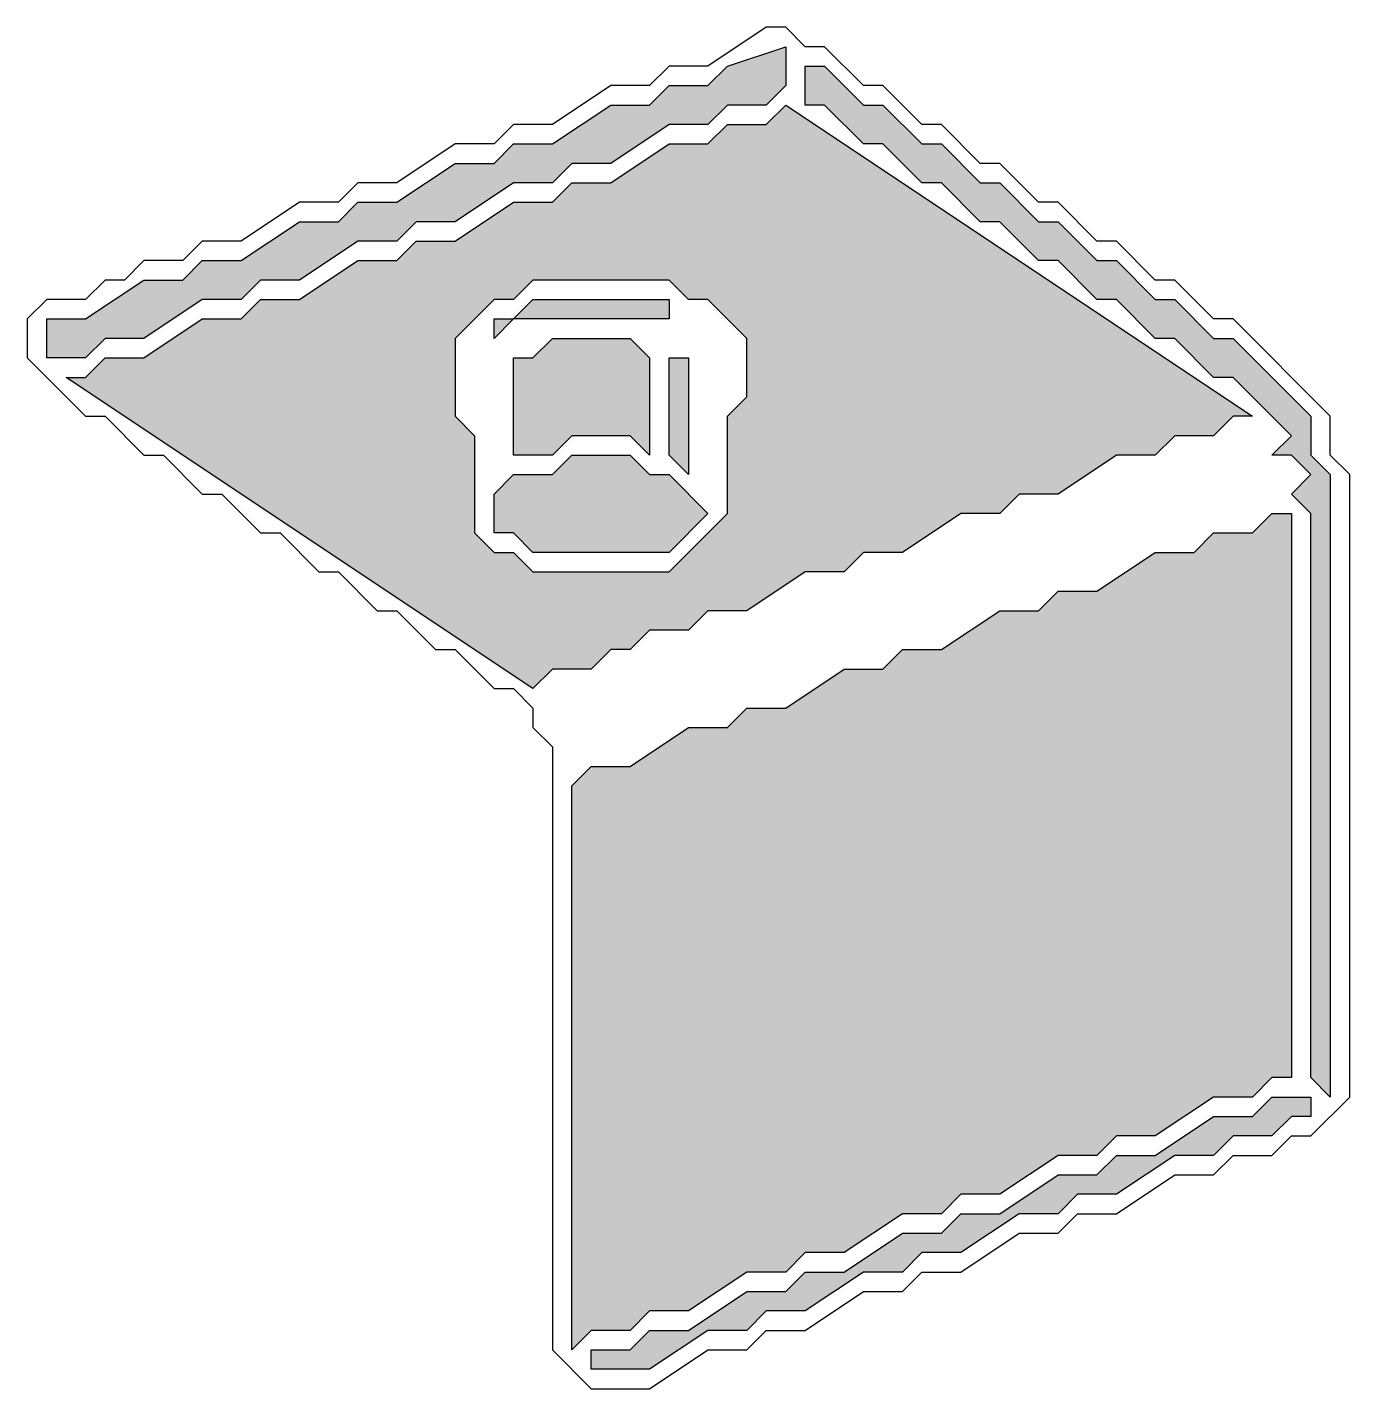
# Model space of a CAD drawing. Header units: millimetres. Extents: x 5 to 252589, y 5 to 415.
# Drawn here: x 12466.17 to 12471.83, y 332.58 to 338.42 of the extents above; entities that cross this region are included whole.
import ezdxf

# ---------------------------------------------------------------- set-up
doc = ezdxf.new("R2010")
doc.units = ezdxf.units.MM
doc.layers.add('HATCH', color=8, linetype='Continuous', lineweight=9)
doc.layers.add('OUTLINE', color=7, linetype='Continuous', lineweight=25)

msp = doc.modelspace()

# ---------------------------------------------------------------- hatches: boundary and pattern name
at = {"layer": 'HATCH', "true_color": 0x46858f}
for points in [[(12466.25, 337), (12466.25, 337.16667), (12466.41667, 337.16667), (12466.66667, 337.33333), (12466.83333, 337.33333), (12466.91667, 337.41667), (12467.08333, 337.41667), (12467.33333, 337.58333), (12467.5, 337.58333), (12467.58333, 337.66667), (12467.75, 337.66667), (12468, 337.83333), (12468.16667, 337.83333), (12468.25, 337.91667), (12468.41667, 337.91667), (12468.66667, 338.08333), (12468.83333, 338.08333), (12468.91667, 338.16667), (12469.08333, 338.16667), (12469.16667, 338.25), (12469.41667, 338.33333), (12469.41667, 338.16667), (12469.33333, 338.08333), (12469.16667, 338.08333), (12469.08333, 338), (12468.91667, 338), (12468.66667, 337.83333), (12468.5, 337.83333), (12468.41667, 337.75), (12468.25, 337.75), (12468, 337.58333), (12467.83333, 337.58333), (12467.75, 337.5), (12467.58333, 337.5), (12467.33333, 337.33333), (12467.16667, 337.33333), (12467.08333, 337.25), (12466.91667, 337.25), (12466.66667, 337.08333), (12466.5, 337.08333), (12466.41667, 337)], [(12468.5, 332.75), (12468.5, 335.16667), (12468.58333, 335.25), (12468.75, 335.25), (12469, 335.41667), (12469.16667, 335.41667), (12469.25, 335.5), (12469.41667, 335.5), (12469.66667, 335.66667), (12469.83333, 335.66667), (12469.91667, 335.75), (12470.08333, 335.75), (12470.33333, 335.91667), (12470.5, 335.91667), (12470.58333, 336), (12470.75, 336), (12471, 336.16667), (12471.16667, 336.16667), (12471.25, 336.25), (12471.41667, 336.25), (12471.5, 336.33333), (12471.58333, 336.33333), (12471.58333, 333.91667), (12471.5, 333.91667), (12471.41667, 333.83333), (12471.25, 333.83333), (12471, 333.66667), (12470.83333, 333.66667), (12470.75, 333.58333), (12470.58333, 333.58333), (12470.33333, 333.41667), (12470.16667, 333.41667), (12470.08333, 333.33333), (12469.91667, 333.33333), (12469.66667, 333.16667), (12469.5, 333.16667), (12469.41667, 333.08333), (12469.25, 333.08333), (12469, 332.91667), (12468.83333, 332.91667), (12468.75, 332.83333), (12468.58333, 332.83333)]]:
    msp.add_hatch(color=145, dxfattribs=at).paths.add_polyline_path(points)
at = {"layer": 'HATCH', "true_color": 0x46828b}
msp.add_hatch(color=137, dxfattribs=at).paths.add_polyline_path([(12471.75, 333.83333), (12471.66667, 333.91667), (12471.66667, 336.33333), (12471.58333, 336.41667), (12471.66667, 336.5), (12471.58333, 336.58333), (12471.5, 336.58333), (12471.58333, 336.66667), (12471.33333, 336.91667), (12471.25, 336.91667), (12471.08333, 337.08333), (12471, 337.08333), (12470.83333, 337.25), (12470.75, 337.25), (12470.58333, 337.41667), (12470.5, 337.41667), (12470.33333, 337.58333), (12470.25, 337.58333), (12470.08333, 337.75), (12470, 337.75), (12469.83333, 337.91667), (12469.75, 337.91667), (12469.58333, 338.08333), (12469.5, 338.08333), (12469.5, 338.25), (12469.58333, 338.25), (12469.75, 338.08333), (12469.83333, 338.08333), (12470, 337.91667), (12470.08333, 337.91667), (12470.25, 337.75), (12470.33333, 337.75), (12470.5, 337.58333), (12470.58333, 337.58333), (12470.75, 337.41667), (12470.83333, 337.41667), (12471, 337.25), (12471.08333, 337.25), (12471.25, 337.08333), (12471.33333, 337.08333), (12471.66667, 336.75), (12471.66667, 336.58333), (12471.75, 336.5)])
at = {"layer": 'HATCH', "true_color": 0x46909b}
h = msp.add_hatch(color=135, dxfattribs=at)
h.paths.add_polyline_path([(12466.33333, 336.91667), (12466.41667, 336.91667), (12466.5, 337), (12466.66667, 337), (12466.91667, 337.16667), (12467.08333, 337.16667), (12467.16667, 337.25), (12467.33333, 337.25), (12467.58333, 337.41667), (12467.75, 337.41667), (12467.83333, 337.5), (12468, 337.5), (12468.25, 337.66667), (12468.41667, 337.66667), (12468.5, 337.75), (12468.66667, 337.75), (12468.91667, 337.91667), (12469.08333, 337.91667), (12469.16667, 338), (12469.33333, 338), (12469.41667, 338.08333), (12471.41667, 336.75), (12471.33333, 336.75), (12471.25, 336.66667), (12471.08333, 336.66667), (12471, 336.58333), (12470.83333, 336.58333), (12470.58333, 336.41667), (12470.41667, 336.41667), (12470.33333, 336.33333), (12470.16667, 336.33333), (12469.91667, 336.16667), (12469.75, 336.16667), (12469.66667, 336.08333), (12469.5, 336.08333), (12469.25, 335.91667), (12469.08333, 335.91667), (12469, 335.83333), (12468.83333, 335.83333), (12468.75, 335.75), (12468.66667, 335.75), (12468.58333, 335.66667), (12468.41667, 335.66667), (12468.33333, 335.58333)])
h.paths.add_polyline_path([(12468.16667, 336.16667), (12468.25, 336.16667), (12468.33333, 336.08333), (12468.91667, 336.08333), (12469.16667, 336.33333), (12469.16667, 336.75), (12469.25, 336.83333), (12469.25, 337.08333), (12469.08333, 337.25), (12469, 337.25), (12468.91667, 337.33333), (12468.33333, 337.33333), (12468.25, 337.25), (12468.16667, 337.25), (12468, 337.08333), (12468, 336.75), (12468.08333, 336.66667), (12468.08333, 336.25)], flags=0)
at = {"layer": 'HATCH', "true_color": 0xabb0b4}
for points in [[(12468.16667, 337.08333), (12468.16667, 337.16667), (12468.25, 337.16667), (12468.33333, 337.25), (12468.91667, 337.25), (12468.91667, 337.16667), (12468.25, 337.16667)], [(12468.25, 336.58333), (12468.25, 337), (12468.33333, 337), (12468.41667, 337.08333), (12468.75, 337.08333), (12468.83333, 337), (12468.83333, 336.58333), (12468.75, 336.66667), (12468.5, 336.66667), (12468.41667, 336.58333)]]:
    msp.add_hatch(color=253, dxfattribs=at).paths.add_polyline_path(points)
at = {"layer": 'HATCH', "true_color": 0xa6abaf}
msp.add_hatch(color=253, dxfattribs=at).paths.add_polyline_path([(12469, 336.5), (12468.91667, 336.58333), (12468.91667, 337), (12469, 337)])
at = {"layer": 'HATCH', "true_color": 0xb9bfc3}
msp.add_hatch(color=9, dxfattribs=at).paths.add_polyline_path([(12468.16667, 336.25), (12468.16667, 336.41667), (12468.25, 336.5), (12468.41667, 336.5), (12468.5, 336.58333), (12468.75, 336.58333), (12468.83333, 336.5), (12468.91667, 336.5), (12469.08333, 336.33333), (12468.91667, 336.16667), (12468.33333, 336.16667), (12468.25, 336.25)])
at = {"layer": 'HATCH', "true_color": 0x46909b}
msp.add_hatch(color=135, dxfattribs=at).paths.add_polyline_path([(12468.58333, 332.66667), (12468.58333, 332.75), (12468.75, 332.75), (12468.83333, 332.83333), (12469, 332.83333), (12469.25, 333), (12469.41667, 333), (12469.5, 333.08333), (12469.66667, 333.08333), (12469.91667, 333.25), (12470.08333, 333.25), (12470.16667, 333.33333), (12470.33333, 333.33333), (12470.58333, 333.5), (12470.75, 333.5), (12470.83333, 333.58333), (12471, 333.58333), (12471.25, 333.75), (12471.41667, 333.75), (12471.5, 333.83333), (12471.66667, 333.83333), (12471.66667, 333.75), (12471.58333, 333.75), (12471.5, 333.66667), (12471.33333, 333.66667), (12471.25, 333.58333), (12471.08333, 333.58333), (12470.83333, 333.41667), (12470.66667, 333.41667), (12470.58333, 333.33333), (12470.41667, 333.33333), (12470.16667, 333.16667), (12470, 333.16667), (12469.91667, 333.08333), (12469.75, 333.08333), (12469.5, 332.91667), (12469.33333, 332.91667), (12469.25, 332.83333), (12469.08333, 332.83333), (12468.83333, 332.66667)])

# ---------------------------------------------------------------- linework, layer by layer
at = {"layer": 'OUTLINE', "color": 139, "true_color": 0x42544a}
for points in [[(12468.58333, 332.58333), (12468.83333, 332.58333), (12469.08333, 332.75), (12469.25, 332.75), (12469.33333, 332.83333), (12469.5, 332.83333), (12469.75, 333), (12469.91667, 333), (12470, 333.08333), (12470.16667, 333.08333), (12470.41667, 333.25), (12470.58333, 333.25), (12470.66667, 333.33333), (12470.83333, 333.33333), (12471.08333, 333.5), (12471.25, 333.5), (12471.33333, 333.58333), (12471.5, 333.58333), (12471.58333, 333.66667), (12471.66667, 333.66667), (12471.83333, 333.83333), (12471.83333, 336.5), (12471.75, 336.58333), (12471.75, 336.75), (12471.33333, 337.16667), (12471.25, 337.16667), (12471.08333, 337.33333), (12471, 337.33333), (12470.83333, 337.5), (12470.75, 337.5), (12470.58333, 337.66667), (12470.5, 337.66667), (12470.33333, 337.83333), (12470.25, 337.83333), (12470.08333, 338), (12470, 338), (12469.83333, 338.16667), (12469.75, 338.16667), (12469.58333, 338.33333), (12469.5, 338.33333), (12469.41667, 338.41667), (12469.33333, 338.41667), (12469.08333, 338.25), (12468.91667, 338.25), (12468.83333, 338.16667), (12468.66667, 338.16667), (12468.41667, 338), (12468.25, 338), (12468.16667, 337.91667), (12468, 337.91667), (12467.75, 337.75), (12467.58333, 337.75), (12467.5, 337.66667), (12467.33333, 337.66667), (12467.08333, 337.5), (12466.91667, 337.5), (12466.83333, 337.41667), (12466.66667, 337.41667), (12466.58333, 337.33333), (12466.5, 337.33333), (12466.41667, 337.25), (12466.25, 337.25), (12466.16667, 337.16667), (12466.16667, 337), (12466.41667, 336.75), (12466.5, 336.75), (12466.66667, 336.58333), (12466.75, 336.58333), (12466.91667, 336.41667), (12467, 336.41667), (12467.16667, 336.25), (12467.25, 336.25), (12467.41667, 336.08333), (12467.5, 336.08333), (12467.66667, 335.91667), (12467.75, 335.91667), (12467.91667, 335.75), (12468, 335.75), (12468.16667, 335.58333), (12468.25, 335.58333), (12468.33333, 335.5), (12468.33333, 335.41667), (12468.41667, 335.33333), (12468.41667, 332.75)], [(12466.25, 337), (12466.25, 337.16667), (12466.41667, 337.16667), (12466.66667, 337.33333), (12466.83333, 337.33333), (12466.91667, 337.41667), (12467.08333, 337.41667), (12467.33333, 337.58333), (12467.5, 337.58333), (12467.58333, 337.66667), (12467.75, 337.66667), (12468, 337.83333), (12468.16667, 337.83333), (12468.25, 337.91667), (12468.41667, 337.91667), (12468.66667, 338.08333), (12468.83333, 338.08333), (12468.91667, 338.16667), (12469.08333, 338.16667), (12469.16667, 338.25), (12469.41667, 338.33333), (12469.41667, 338.16667), (12469.33333, 338.08333), (12469.16667, 338.08333), (12469.08333, 338), (12468.91667, 338), (12468.66667, 337.83333), (12468.5, 337.83333), (12468.41667, 337.75), (12468.25, 337.75), (12468, 337.58333), (12467.83333, 337.58333), (12467.75, 337.5), (12467.58333, 337.5), (12467.33333, 337.33333), (12467.16667, 337.33333), (12467.08333, 337.25), (12466.91667, 337.25), (12466.66667, 337.08333), (12466.5, 337.08333), (12466.41667, 337)], [(12471.75, 333.83333), (12471.66667, 333.91667), (12471.66667, 336.33333), (12471.58333, 336.41667), (12471.66667, 336.5), (12471.58333, 336.58333), (12471.5, 336.58333), (12471.58333, 336.66667), (12471.33333, 336.91667), (12471.25, 336.91667), (12471.08333, 337.08333), (12471, 337.08333), (12470.83333, 337.25), (12470.75, 337.25), (12470.58333, 337.41667), (12470.5, 337.41667), (12470.33333, 337.58333), (12470.25, 337.58333), (12470.08333, 337.75), (12470, 337.75), (12469.83333, 337.91667), (12469.75, 337.91667), (12469.58333, 338.08333), (12469.5, 338.08333), (12469.5, 338.25), (12469.58333, 338.25), (12469.75, 338.08333), (12469.83333, 338.08333), (12470, 337.91667), (12470.08333, 337.91667), (12470.25, 337.75), (12470.33333, 337.75), (12470.5, 337.58333), (12470.58333, 337.58333), (12470.75, 337.41667), (12470.83333, 337.41667), (12471, 337.25), (12471.08333, 337.25), (12471.25, 337.08333), (12471.33333, 337.08333), (12471.66667, 336.75), (12471.66667, 336.58333), (12471.75, 336.5)], [(12466.33333, 336.91667), (12466.41667, 336.91667), (12466.5, 337), (12466.66667, 337), (12466.91667, 337.16667), (12467.08333, 337.16667), (12467.16667, 337.25), (12467.33333, 337.25), (12467.58333, 337.41667), (12467.75, 337.41667), (12467.83333, 337.5), (12468, 337.5), (12468.25, 337.66667), (12468.41667, 337.66667), (12468.5, 337.75), (12468.66667, 337.75), (12468.91667, 337.91667), (12469.08333, 337.91667), (12469.16667, 338), (12469.33333, 338), (12469.41667, 338.08333), (12471.41667, 336.75), (12471.33333, 336.75), (12471.25, 336.66667), (12471.08333, 336.66667), (12471, 336.58333), (12470.83333, 336.58333), (12470.58333, 336.41667), (12470.41667, 336.41667), (12470.33333, 336.33333), (12470.16667, 336.33333), (12469.91667, 336.16667), (12469.75, 336.16667), (12469.66667, 336.08333), (12469.5, 336.08333), (12469.25, 335.91667), (12469.08333, 335.91667), (12469, 335.83333), (12468.83333, 335.83333), (12468.75, 335.75), (12468.66667, 335.75), (12468.58333, 335.66667), (12468.41667, 335.66667), (12468.33333, 335.58333)], [(12468.16667, 336.16667), (12468.25, 336.16667), (12468.33333, 336.08333), (12468.91667, 336.08333), (12469.16667, 336.33333), (12469.16667, 336.75), (12469.25, 336.83333), (12469.25, 337.08333), (12469.08333, 337.25), (12469, 337.25), (12468.91667, 337.33333), (12468.33333, 337.33333), (12468.25, 337.25), (12468.16667, 337.25), (12468, 337.08333), (12468, 336.75), (12468.08333, 336.66667), (12468.08333, 336.25)], [(12468.16667, 337.08333), (12468.16667, 337.16667), (12468.25, 337.16667), (12468.33333, 337.25), (12468.91667, 337.25), (12468.91667, 337.16667), (12468.25, 337.16667)], [(12468.25, 336.58333), (12468.25, 337), (12468.33333, 337), (12468.41667, 337.08333), (12468.75, 337.08333), (12468.83333, 337), (12468.83333, 336.58333), (12468.75, 336.66667), (12468.5, 336.66667), (12468.41667, 336.58333)], [(12469, 336.5), (12468.91667, 336.58333), (12468.91667, 337), (12469, 337)], [(12468.16667, 336.25), (12468.16667, 336.41667), (12468.25, 336.5), (12468.41667, 336.5), (12468.5, 336.58333), (12468.75, 336.58333), (12468.83333, 336.5), (12468.91667, 336.5), (12469.08333, 336.33333), (12468.91667, 336.16667), (12468.33333, 336.16667), (12468.25, 336.25)], [(12468.5, 332.75), (12468.5, 335.16667), (12468.58333, 335.25), (12468.75, 335.25), (12469, 335.41667), (12469.16667, 335.41667), (12469.25, 335.5), (12469.41667, 335.5), (12469.66667, 335.66667), (12469.83333, 335.66667), (12469.91667, 335.75), (12470.08333, 335.75), (12470.33333, 335.91667), (12470.5, 335.91667), (12470.58333, 336), (12470.75, 336), (12471, 336.16667), (12471.16667, 336.16667), (12471.25, 336.25), (12471.41667, 336.25), (12471.5, 336.33333), (12471.58333, 336.33333), (12471.58333, 333.91667), (12471.5, 333.91667), (12471.41667, 333.83333), (12471.25, 333.83333), (12471, 333.66667), (12470.83333, 333.66667), (12470.75, 333.58333), (12470.58333, 333.58333), (12470.33333, 333.41667), (12470.16667, 333.41667), (12470.08333, 333.33333), (12469.91667, 333.33333), (12469.66667, 333.16667), (12469.5, 333.16667), (12469.41667, 333.08333), (12469.25, 333.08333), (12469, 332.91667), (12468.83333, 332.91667), (12468.75, 332.83333), (12468.58333, 332.83333)], [(12468.58333, 332.66667), (12468.58333, 332.75), (12468.75, 332.75), (12468.83333, 332.83333), (12469, 332.83333), (12469.25, 333), (12469.41667, 333), (12469.5, 333.08333), (12469.66667, 333.08333), (12469.91667, 333.25), (12470.08333, 333.25), (12470.16667, 333.33333), (12470.33333, 333.33333), (12470.58333, 333.5), (12470.75, 333.5), (12470.83333, 333.58333), (12471, 333.58333), (12471.25, 333.75), (12471.41667, 333.75), (12471.5, 333.83333), (12471.66667, 333.83333), (12471.66667, 333.75), (12471.58333, 333.75), (12471.5, 333.66667), (12471.33333, 333.66667), (12471.25, 333.58333), (12471.08333, 333.58333), (12470.83333, 333.41667), (12470.66667, 333.41667), (12470.58333, 333.33333), (12470.41667, 333.33333), (12470.16667, 333.16667), (12470, 333.16667), (12469.91667, 333.08333), (12469.75, 333.08333), (12469.5, 332.91667), (12469.33333, 332.91667), (12469.25, 332.83333), (12469.08333, 332.83333), (12468.83333, 332.66667)]]:
    msp.add_lwpolyline(points, close=True, dxfattribs=at)

doc.saveas('drawing.dxf')
